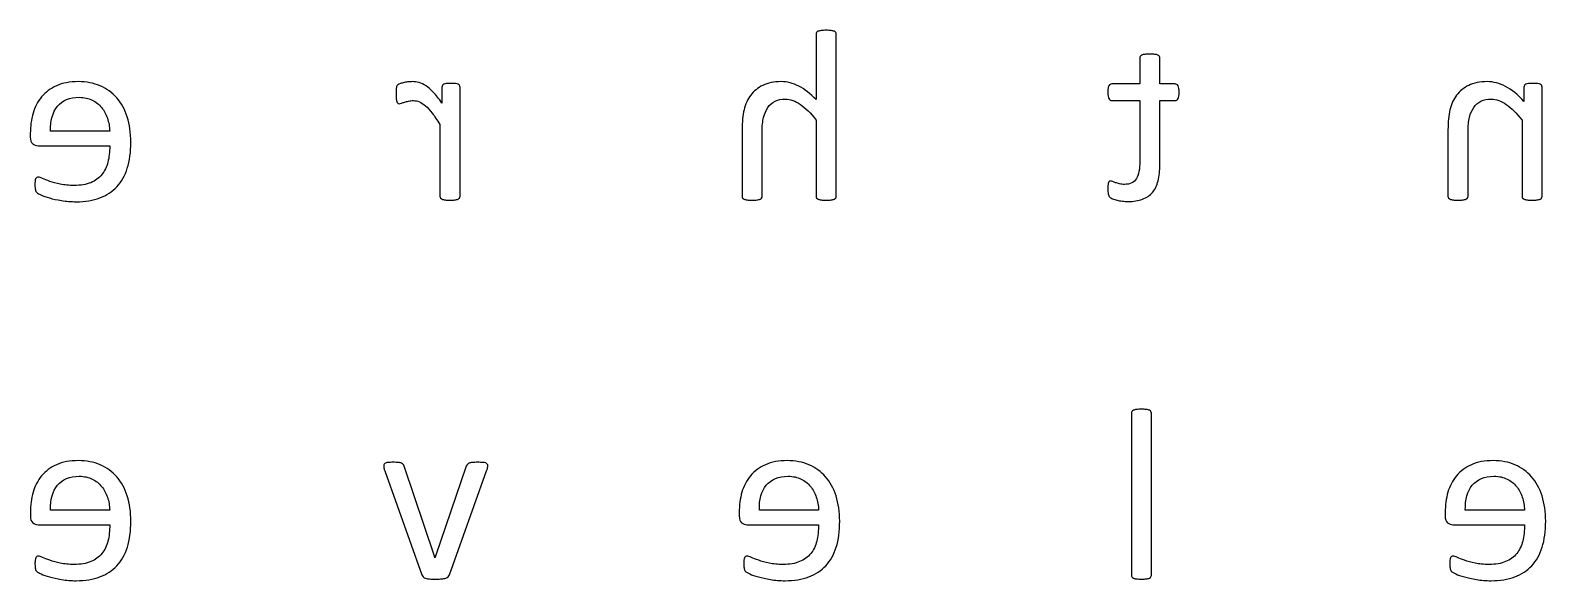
# Model space of a CAD drawing. Extents: x 4 to 604, y -23 to 293.
# Drawn here: x 379.1 to 443.4, y 131.6 to 155 of the extents above; entities that cross this region are included whole.
import ezdxf

# ---------------------------------------------------------------- set-up
doc = ezdxf.new("R2010")
doc.units = 0
doc.layers.add('Layer_1', color=7, linetype='CONTINUOUS')

msp = doc.modelspace()

# ---------------------------------------------------------------- linework, layer by layer
at = {"layer": 'Layer_1', "color": 1}
for p, q in [((412.441672, 154.800462), (412.441672, 152.021055)), ((413.292318, 147.911251), (413.292318, 154.800462)), ((426.187221, 153.789759), (426.187221, 152.686245)), ((427.037895, 152.686245), (427.037895, 153.789759)), ((396.549033, 152.552186), (396.549033, 151.876673)), ((397.317299, 147.911253), (397.317299, 152.552186)), ((426.187221, 152.686245), (424.996271, 152.686245)), ((427.682321, 152.686245), (427.037895, 152.686245)), ((442.502149, 152.552183), (442.502149, 151.93855)), ((443.270414, 147.911251), (443.270414, 152.552183)), ((394.604974, 152.247951), (394.605566, 152.247945)), ((424.996158, 151.979806), (426.187108, 151.979806)), ((426.187108, 151.979806), (426.187108, 149.391196)), ((427.03798, 149.267438), (427.03798, 151.979806)), ((427.03798, 151.979806), (427.687571, 151.979806)), ((382.44066, 150.685498), (379.924733, 150.685498)), ((396.466624, 150.963958), (396.466624, 147.911253)), ((409.296785, 150.737066), (409.296785, 147.911251)), ((410.147431, 147.911251), (410.147431, 150.628777)), ((412.441672, 151.154746), (412.441672, 147.911251)), ((439.274797, 150.742222), (439.27491, 147.911251)), ((440.125527, 147.911251), (440.125527, 150.628777)), ((442.41974, 151.154746), (442.41974, 147.911251)), ((379.069036, 150.587536), (379.068923, 150.432827)), ((379.398897, 150.06155), (382.44066, 150.06155)), ((424.82595, 148.251568), (424.826261, 148.251585)), ((425.828262, 138.705263), (425.828262, 131.816055)), ((426.678908, 131.816055), (426.678908, 138.705263)), ((394.079053, 136.467275), (394.078545, 136.467303)), ((396.239238, 132.625635), (394.945221, 136.451826)), ((397.584902, 136.451826), (396.275362, 132.625635)), ((394.120031, 136.250726), (395.70279, 131.841839)), ((396.867944, 131.841831), (398.445567, 136.250717)), ((382.442268, 134.590302), (379.92637, 134.590302)), ((412.545276, 134.590302), (410.02935, 134.590302)), ((442.526561, 134.590302), (440.010663, 134.590302)), ((379.070616, 134.492343), (379.070531, 134.337629)), ((379.400506, 133.966354), (382.442268, 133.966354)), ((409.173624, 134.492343), (409.173539, 134.337629)), ((409.503485, 133.966354), (412.545276, 133.966354)), ((439.154909, 134.492343), (439.154824, 134.337629)), ((439.484798, 133.966354), (442.526561, 133.966354)), ((396.25476, 132.563752), (396.239238, 132.625635)), ((396.275362, 132.625635), (396.25476, 132.563752))]:
    msp.add_line(p, q, dxfattribs=at)
for points in [[(412.462274, 154.872651), (412.448446, 154.852021), (412.441672, 154.827956), (412.441672, 154.800462)], [(412.529274, 154.924219), (412.498342, 154.910475), (412.47599, 154.893273), (412.462274, 154.872651)], [(412.658165, 154.955159), (412.60316, 154.948273), (412.560206, 154.937972), (412.529274, 154.924219)], [(412.869549, 154.96546), (412.783613, 154.965452), (412.71317, 154.962017), (412.658165, 154.955159)], [(413.075741, 154.955159), (413.020792, 154.962017), (412.952043, 154.96546), (412.869549, 154.96546)], [(413.207228, 154.924219), (413.174575, 154.937963), (413.130746, 154.948264), (413.075741, 154.955159)], [(413.274256, 154.872651), (413.26212, 154.893282), (413.239881, 154.910463), (413.207228, 154.924219)], [(413.292318, 154.800462), (413.292318, 154.82795), (413.286392, 154.852018), (413.274256, 154.872651)], [(426.207823, 153.856792), (426.193994, 153.836162), (426.187221, 153.813813), (426.187221, 153.789759)], [(426.274851, 153.910937), (426.243891, 153.895471), (426.221567, 153.877414), (426.207823, 153.856792)], [(426.403742, 153.944453), (426.348737, 153.937567), (426.305782, 153.926391), (426.274851, 153.910937)], [(426.615126, 153.954754), (426.52919, 153.954749), (426.458747, 153.951311), (426.403742, 153.944453)], [(426.821318, 153.944453), (426.766341, 153.951311), (426.69762, 153.954754), (426.615126, 153.954754)], [(426.952805, 153.910937), (426.920152, 153.926402), (426.876323, 153.937578), (426.821318, 153.944453)], [(427.019833, 153.856792), (427.007697, 153.877423), (426.985458, 153.89546), (426.952805, 153.910937)], [(427.037895, 153.789759), (427.037895, 153.813804), (427.031968, 153.836159), (427.019833, 153.856792)], [(380.18006, 152.608921), (379.924, 152.492033), (379.71349, 152.334759), (379.548503, 152.137094)], [(381.110631, 152.784246), (380.74631, 152.784243), (380.43612, 152.725801), (380.18006, 152.608921)], [(382.03347, 152.606342), (381.7585, 152.724943), (381.450878, 152.784243), (381.110631, 152.784246)], [(382.737219, 152.095841), (382.542994, 152.317569), (382.308439, 152.487738), (382.03347, 152.606342)], [(394.618238, 152.541877), (394.613158, 152.517803), (394.609772, 152.482573), (394.607796, 152.436167)], [(394.6363, 152.601177), (394.629527, 152.585711), (394.623318, 152.565939), (394.618238, 152.541877)], [(394.677561, 152.650168), (394.656959, 152.632981), (394.643187, 152.616646), (394.6363, 152.601177)], [(394.783254, 152.701733), (394.733413, 152.684546), (394.698192, 152.66735), (394.677561, 152.650168)], [(394.950809, 152.748142), (394.888946, 152.734397), (394.833094, 152.718915), (394.783254, 152.701733)], [(395.128665, 152.776502), (395.071967, 152.771337), (395.012672, 152.761883), (394.950809, 152.748142)], [(395.280755, 152.784235), (395.236079, 152.784232), (395.185392, 152.781695), (395.128665, 152.776502)], [(395.577201, 152.745559), (395.479242, 152.771326), (395.380464, 152.784232), (395.280755, 152.784235)], [(395.873647, 152.606331), (395.773966, 152.673364), (395.675189, 152.719773), (395.577201, 152.745559)], [(396.190724, 152.330453), (396.07902, 152.447335), (395.973328, 152.539291), (395.873647, 152.606331)], [(396.567096, 152.621802), (396.55496, 152.602893), (396.549033, 152.579683), (396.549033, 152.552186)], [(396.62639, 152.67337), (396.599015, 152.657904), (396.579118, 152.640705), (396.567096, 152.621802)], [(396.742412, 152.70431), (396.692572, 152.699145), (396.653879, 152.688844), (396.62639, 152.67337)], [(396.93057, 152.712043), (396.854962, 152.712037), (396.792252, 152.709503), (396.742412, 152.70431)], [(397.121324, 152.70431), (397.073233, 152.709446), (397.00962, 152.712043), (396.93057, 152.712043)], [(397.239913, 152.67337), (397.208982, 152.688835), (397.169442, 152.699137), (397.121324, 152.70431)], [(397.301776, 152.621802), (397.291334, 152.640711), (397.270845, 152.657893), (397.239913, 152.67337)], [(397.317299, 152.552186), (397.317299, 152.579675), (397.312219, 152.60289), (397.301776, 152.621802)], [(410.175795, 152.626955), (409.96441, 152.522099), (409.793412, 152.382012), (409.662828, 152.206693)], [(410.956873, 152.784232), (410.647529, 152.784229), (410.387179, 152.731804), (410.175795, 152.626955)], [(411.704395, 152.596015), (411.456942, 152.721489), (411.207768, 152.784229), (410.956873, 152.784232)], [(412.441672, 152.021055), (412.197606, 152.278882), (411.951876, 152.470534), (411.704395, 152.596015)], [(424.869949, 152.606331), (424.854426, 152.577106), (424.84342, 152.540152), (424.836449, 152.495465)], [(424.924079, 152.668211), (424.903477, 152.656188), (424.885414, 152.635546), (424.869949, 152.606331)], [(424.996271, 152.686245), (424.968896, 152.686239), (424.944709, 152.680233), (424.924079, 152.668211)], [(427.75711, 152.668211), (427.734815, 152.680233), (427.709838, 152.686245), (427.682321, 152.686245)], [(427.81124, 152.606331), (427.797412, 152.635546), (427.779434, 152.656174), (427.75711, 152.668211)], [(427.84474, 152.495465), (427.836274, 152.540152), (427.824985, 152.577106), (427.81124, 152.606331)], [(440.153806, 152.626955), (439.942422, 152.522099), (439.771451, 152.382012), (439.640811, 152.206693)], [(440.934884, 152.784232), (440.62554, 152.784229), (440.36519, 152.731804), (440.153806, 152.626955)], [(441.721099, 152.580547), (441.461596, 152.716332), (441.199524, 152.784229), (440.934884, 152.784232)], [(442.502149, 151.93855), (442.240952, 152.230755), (441.980602, 152.444753), (441.721099, 152.580547)], [(442.520211, 152.621799), (442.508076, 152.60289), (442.502149, 152.57968), (442.502149, 152.552183)], [(442.579506, 152.673367), (442.55213, 152.657901), (442.532234, 152.640702), (442.520211, 152.621799)], [(442.695499, 152.704307), (442.645659, 152.699142), (442.606994, 152.688841), (442.579506, 152.673367)], [(442.883685, 152.71204), (442.80805, 152.712034), (442.745312, 152.7095), (442.695499, 152.704307)], [(443.074411, 152.704307), (443.026292, 152.709443), (442.962736, 152.71204), (442.883685, 152.71204)], [(443.193001, 152.673367), (443.162069, 152.688833), (443.122558, 152.699134), (443.074411, 152.704307)], [(443.254892, 152.621799), (443.24445, 152.640708), (443.22396, 152.65789), (443.193001, 152.673367)], [(443.270414, 152.552183), (443.270414, 152.579672), (443.265334, 152.602887), (443.254892, 152.621799)], [(379.548503, 152.137094), (379.383544, 151.93942), (379.262358, 151.707374), (379.185029, 151.440953)], [(380.22118, 151.737442), (380.429121, 151.991831), (380.737618, 152.119029), (381.146586, 152.119032)], [(381.146586, 152.119032), (381.356277, 152.119029), (381.540145, 152.079492), (381.698246, 152.00043)], [(381.698246, 152.00043), (381.856347, 151.921357), (381.988681, 151.816506), (382.09522, 151.685877)], [(383.183158, 151.286256), (383.080034, 151.604241), (382.931388, 151.874102), (382.737219, 152.095841)], [(394.607796, 152.436167), (394.604974, 152.389756), (394.604974, 152.327015), (394.604974, 152.247951)], [(394.605566, 152.247945), (394.605566, 152.172312), (394.608389, 152.108716), (394.610646, 152.057154)], [(394.610646, 152.057154), (394.614033, 152.005584), (394.621089, 151.965187), (394.631249, 151.935971)], [(394.631249, 151.935971), (394.641409, 151.906747), (394.654391, 151.8844), (394.669913, 151.868938)], [(394.8349, 151.868938), (394.874411, 151.884403), (394.919087, 151.899872), (394.968928, 151.915346)], [(394.968928, 151.915346), (395.018796, 151.930812), (395.074648, 151.945423), (395.136483, 151.959175)], [(395.136483, 151.959175), (395.198346, 151.972919), (395.265374, 151.979806), (395.337566, 151.979806)], [(395.337566, 151.979806), (395.423475, 151.979803), (395.50769, 151.962618), (395.590183, 151.928241)], [(395.590183, 151.928241), (395.672677, 151.893861), (395.75946, 151.837137), (395.850533, 151.758072)], [(396.549033, 151.876673), (396.421864, 152.062308), (396.302428, 152.213568), (396.190724, 152.330453)], [(409.662828, 152.206693), (409.532215, 152.031365), (409.438546, 151.825961), (409.381847, 151.59048)], [(410.389747, 151.685877), (410.468798, 151.802756), (410.571047, 151.892139), (410.696495, 151.954022)], [(410.696495, 151.954022), (410.821942, 152.015893), (410.967174, 152.046833), (411.132133, 152.046839)], [(411.132133, 152.046839), (411.345267, 152.046833), (411.558345, 151.971206), (411.771423, 151.819949)], [(424.836449, 152.495465), (424.829676, 152.450772), (424.826007, 152.395767), (424.826007, 152.330453)], [(424.826007, 152.330453), (424.826007, 152.206693), (424.841529, 152.117313), (424.872404, 152.062313)], [(424.872404, 152.062313), (424.903364, 152.007305), (424.944596, 151.979803), (424.996158, 151.979806)], [(427.687571, 151.979806), (427.739133, 151.979803), (427.780394, 152.007294), (427.811325, 152.062313)], [(427.811325, 152.062313), (427.842257, 152.117313), (427.857722, 152.206693), (427.857722, 152.330453)], [(427.857722, 152.330453), (427.857722, 152.395767), (427.853489, 152.450772), (427.84474, 152.495465)], [(439.640811, 152.206693), (439.510226, 152.031365), (439.416557, 151.825961), (439.35983, 151.59048)], [(440.367815, 151.685877), (440.446894, 151.802756), (440.549115, 151.892139), (440.674591, 151.954022)], [(440.674591, 151.954022), (440.80001, 152.015893), (440.945242, 152.046833), (441.110201, 152.046839)], [(441.110201, 152.046839), (441.323307, 152.046833), (441.536413, 151.971206), (441.749519, 151.819949)], [(379.185029, 151.440953), (379.1077, 151.174527), (379.069036, 150.890055), (379.069036, 150.587536)], [(379.924733, 150.685498), (379.914291, 151.1324), (380.013238, 151.483047), (380.22118, 151.737442)], [(382.09522, 151.685877), (382.201787, 151.555242), (382.284252, 151.403118), (382.3427, 151.229518)], [(383.337844, 150.211108), (383.337844, 150.609879), (383.286282, 150.968262), (383.183158, 151.286256)], [(394.669913, 151.868938), (394.685435, 151.853472), (394.706856, 151.845739), (394.734373, 151.845739)], [(394.734373, 151.845739), (394.761748, 151.845736), (394.795389, 151.853472), (394.8349, 151.868938)], [(395.850533, 151.758072), (395.941635, 151.679002), (396.036998, 151.574148), (396.136678, 151.443521)], [(396.136678, 151.443521), (396.236331, 151.312884), (396.346341, 151.153027), (396.466624, 150.963958)], [(409.381847, 151.59048), (409.325149, 151.354994), (409.296785, 151.07052), (409.296785, 150.737066)], [(410.147431, 150.628777), (410.147431, 150.893479), (410.168034, 151.106619), (410.209323, 151.268191)], [(410.209323, 151.268191), (410.250527, 151.429763), (410.310697, 151.568989), (410.389747, 151.685877)], [(411.771423, 151.819949), (411.984529, 151.668687), (412.207936, 151.446953), (412.441672, 151.154746)], [(439.35983, 151.59048), (439.30316, 151.354994), (439.274797, 151.072238), (439.274797, 150.742222)], [(440.125527, 150.628777), (440.125527, 150.893479), (440.14613, 151.106619), (440.187362, 151.268191)], [(440.187362, 151.268191), (440.228623, 151.429763), (440.288765, 151.568989), (440.367815, 151.685877)], [(441.749519, 151.819949), (441.962596, 151.668687), (442.186004, 151.446953), (442.41974, 151.154746)], [(382.3427, 151.229518), (382.40112, 151.055912), (382.433774, 150.87457), (382.44066, 150.685498)], [(379.068923, 150.432827), (379.068923, 150.298752), (379.102451, 150.203352), (379.16945, 150.146634)], [(379.16945, 150.146634), (379.236478, 150.089907), (379.31296, 150.061547), (379.398897, 150.06155)], [(382.44066, 150.06155), (382.44066, 149.803717), (382.414978, 149.571671), (382.363303, 149.365412)], [(383.188323, 149.107593), (383.288004, 149.423866), (383.337844, 149.7917), (383.337844, 150.211108)], [(382.363303, 149.365412), (382.311769, 149.159144), (382.22586, 148.982103), (382.105549, 148.834281)], [(426.187108, 149.391196), (426.187108, 149.071486), (426.139836, 148.829986), (426.04532, 148.666695)], [(379.339602, 148.707958), (379.320693, 148.695936), (379.306074, 148.677876), (379.295773, 148.653814)], [(379.404033, 148.725992), (379.380044, 148.725992), (379.358511, 148.719981), (379.339602, 148.707958)], [(379.587054, 148.671848), (379.506282, 148.707944), (379.445266, 148.725992), (379.404033, 148.725992)], [(379.896398, 148.550667), (379.770922, 148.595357), (379.667826, 148.635749), (379.587054, 148.671848)], [(382.105549, 148.834281), (381.985238, 148.686456), (381.828858, 148.573011), (381.636383, 148.493944)], [(382.744952, 148.318636), (382.940842, 148.528338), (383.088642, 148.791321), (383.188323, 149.107593)], [(426.04532, 148.666695), (425.950775, 148.503401), (425.781526, 148.421757), (425.537489, 148.421757)], [(426.963219, 148.568718), (427.013088, 148.766387), (427.03798, 148.999293), (427.03798, 149.267438)], [(379.272631, 148.553261), (379.267551, 148.510287), (379.265011, 148.457861), (379.265011, 148.395984)], [(379.265011, 148.395984), (379.265039, 148.351292), (379.267833, 148.312619), (379.270091, 148.279963)], [(379.270091, 148.279963), (379.273477, 148.247304), (379.277711, 148.218083), (379.283073, 148.192299)], [(379.295773, 148.653814), (379.285331, 148.62974), (379.277711, 148.596232), (379.272631, 148.553261)], [(379.283073, 148.192299), (379.288153, 148.166532), (379.296902, 148.143311), (379.308755, 148.122686)], [(379.308755, 148.122686), (379.320891, 148.102055), (379.336413, 148.082291), (379.355181, 148.063385)], [(379.355181, 148.063385), (379.37409, 148.044476), (379.429941, 148.013536), (379.522708, 147.970565)], [(380.342338, 148.429487), (380.170492, 148.465583), (380.021818, 148.505978), (379.896398, 148.550667)], [(380.930065, 148.375342), (380.710101, 148.375342), (380.514211, 148.393376), (380.342338, 148.429487)], [(381.636383, 148.493944), (381.443907, 148.414879), (381.208478, 148.375342), (380.930065, 148.375342)], [(382.020572, 147.844228), (382.307564, 147.950798), (382.549033, 148.108936), (382.744952, 148.318636)], [(424.836392, 148.406266), (424.829619, 148.365013), (424.82595, 148.313448), (424.82595, 148.251568)], [(424.826261, 148.251585), (424.826261, 148.15189), (424.833034, 148.072823), (424.846863, 148.01438)], [(424.859535, 148.504242), (424.850786, 148.480168), (424.843166, 148.447518), (424.836392, 148.406266)], [(424.895631, 148.55323), (424.880109, 148.54465), (424.867973, 148.52831), (424.859535, 148.504242)], [(424.944596, 148.566128), (424.927381, 148.566125), (424.911097, 148.561838), (424.895631, 148.55323)], [(425.037419, 148.542929), (425.003045, 148.558395), (424.972113, 148.566128), (424.944596, 148.566128)], [(425.161117, 148.493941), (425.112998, 148.511128), (425.071766, 148.52746), (425.037419, 148.542929)], [(425.326133, 148.444955), (425.264241, 148.460421), (425.209264, 148.476753), (425.161117, 148.493941)], [(425.537489, 148.421757), (425.458438, 148.421757), (425.387968, 148.42949), (425.326133, 148.444955)], [(426.300731, 147.790073), (426.472576, 147.853672), (426.613518, 147.949926), (426.7235, 148.078843)], [(426.7235, 148.078843), (426.833482, 148.207756), (426.913379, 148.37105), (426.963219, 148.568718)], [(379.522708, 147.970565), (379.615531, 147.927594), (379.735814, 147.885484), (379.883614, 147.844228)], [(379.883614, 147.844228), (380.031385, 147.802976), (380.202412, 147.766019), (380.396581, 147.73336)], [(380.396581, 147.73336), (380.590778, 147.700704), (380.797872, 147.684375), (381.017836, 147.684375)], [(381.017836, 147.684375), (381.399344, 147.684375), (381.73358, 147.737659), (382.020572, 147.844228)], [(396.466624, 147.911253), (396.466624, 147.883765), (396.473398, 147.860547), (396.487227, 147.841638)], [(396.487227, 147.841638), (396.501056, 147.822729), (396.523295, 147.806402), (396.554226, 147.79265)], [(396.554226, 147.79265), (396.585158, 147.778905), (396.62814, 147.768604), (396.683145, 147.761712)], [(396.683145, 147.761712), (396.738122, 147.754826), (396.808565, 147.751411), (396.894502, 147.751411)], [(396.894502, 147.751411), (396.976995, 147.751411), (397.045744, 147.754854), (397.100721, 147.761712)], [(397.100721, 147.761712), (397.155726, 147.768599), (397.199556, 147.7789), (397.232209, 147.79265)], [(397.232209, 147.79265), (397.264862, 147.806394), (397.287186, 147.822732), (397.299236, 147.841638)], [(397.299236, 147.841638), (397.311372, 147.860547), (397.317299, 147.883754), (397.317299, 147.911253)], [(409.296785, 147.911251), (409.296785, 147.883762), (409.303559, 147.860544), (409.317388, 147.841635)], [(409.317388, 147.841635), (409.331216, 147.822726), (409.353484, 147.806399), (409.384415, 147.792647)], [(409.384415, 147.792647), (409.415347, 147.778903), (409.458301, 147.768601), (409.513306, 147.76171)], [(409.513306, 147.76171), (409.568311, 147.754823), (409.637061, 147.751408), (409.719526, 147.751408)], [(409.719526, 147.751408), (409.805463, 147.751408), (409.875905, 147.754852), (409.93091, 147.76171)], [(409.93091, 147.76171), (409.985887, 147.768596), (410.028842, 147.778897), (410.059773, 147.792647)], [(410.059773, 147.792647), (410.090733, 147.806391), (410.113057, 147.822729), (410.126829, 147.841635)], [(410.126829, 147.841635), (410.140658, 147.860544), (410.147431, 147.883751), (410.147431, 147.911251)], [(412.441672, 147.911251), (412.441672, 147.883762), (412.448446, 147.860544), (412.462274, 147.841635)], [(412.462274, 147.841635), (412.476103, 147.822726), (412.498342, 147.806399), (412.529274, 147.792647)], [(412.529274, 147.792647), (412.560206, 147.778903), (412.60316, 147.768601), (412.658165, 147.76171)], [(412.658165, 147.76171), (412.71317, 147.754823), (412.783613, 147.751408), (412.869549, 147.751408)], [(412.869549, 147.751408), (412.952043, 147.751408), (413.020792, 147.754852), (413.075741, 147.76171)], [(413.075741, 147.76171), (413.130746, 147.768596), (413.174575, 147.778897), (413.207228, 147.792647)], [(413.207228, 147.792647), (413.239881, 147.806391), (413.262233, 147.822729), (413.274256, 147.841635)], [(413.274256, 147.841635), (413.286392, 147.860544), (413.292318, 147.883751), (413.292318, 147.911251)], [(424.846863, 148.01438), (424.860692, 147.955941), (424.881238, 147.912969), (424.908726, 147.88547)], [(424.908726, 147.88547), (424.936384, 147.857981), (424.977475, 147.832183), (425.03248, 147.808118)], [(425.03248, 147.808118), (425.087457, 147.784045), (425.150195, 147.764286), (425.220638, 147.748818)], [(425.220638, 147.748818), (425.291109, 147.733352), (425.365841, 147.720457), (425.44492, 147.710142)], [(425.44492, 147.710142), (425.52397, 147.699841), (425.603021, 147.694676), (425.682071, 147.694676)], [(425.682071, 147.694676), (425.922638, 147.694676), (426.128886, 147.726474), (426.300731, 147.790073)], [(439.27491, 147.911251), (439.27491, 147.883762), (439.281683, 147.860544), (439.295512, 147.841635)], [(439.295512, 147.841635), (439.309341, 147.822726), (439.331608, 147.806399), (439.362511, 147.792647)], [(439.362511, 147.792647), (439.393443, 147.778903), (439.436397, 147.768601), (439.491402, 147.76171)], [(439.491402, 147.76171), (439.546407, 147.754823), (439.615157, 147.751408), (439.697622, 147.751408)], [(439.697622, 147.751408), (439.783559, 147.751408), (439.85403, 147.754852), (439.908978, 147.76171)], [(439.908978, 147.76171), (439.963983, 147.768596), (440.006966, 147.778897), (440.037897, 147.792647)], [(440.037897, 147.792647), (440.068829, 147.806391), (440.091181, 147.822729), (440.104925, 147.841635)], [(440.104925, 147.841635), (440.118754, 147.860544), (440.125527, 147.883751), (440.125527, 147.911251)], [(442.41974, 147.911251), (442.41974, 147.883762), (442.426513, 147.860544), (442.440342, 147.841635)], [(442.440342, 147.841635), (442.454171, 147.822726), (442.476438, 147.806399), (442.50737, 147.792647)], [(442.50737, 147.792647), (442.538302, 147.778903), (442.581284, 147.768601), (442.636261, 147.76171)], [(442.636261, 147.76171), (442.691266, 147.754823), (442.761709, 147.751408), (442.847645, 147.751408)], [(442.847645, 147.751408), (442.930139, 147.751408), (442.99886, 147.754852), (443.053865, 147.76171)], [(443.053865, 147.76171), (443.108842, 147.768596), (443.152671, 147.778897), (443.185324, 147.792647)], [(443.185324, 147.792647), (443.217977, 147.806391), (443.240329, 147.822729), (443.252352, 147.841635)], [(443.252352, 147.841635), (443.264488, 147.860544), (443.270414, 147.883751), (443.270414, 147.911251)], [(425.848865, 138.777456), (425.835036, 138.756825), (425.828262, 138.73276), (425.828262, 138.705263)], [(425.915864, 138.829021), (425.884961, 138.815276), (425.862609, 138.798075), (425.848865, 138.777456)], [(426.044755, 138.859961), (425.989778, 138.853074), (425.946796, 138.842773), (425.915864, 138.829021)], [(426.25614, 138.870262), (426.170231, 138.870256), (426.09976, 138.866819), (426.044755, 138.859961)], [(426.462388, 138.859961), (426.407382, 138.866819), (426.338633, 138.870262), (426.25614, 138.870262)], [(426.593818, 138.829021), (426.561165, 138.842765), (426.517336, 138.853066), (426.462388, 138.859961)], [(426.660846, 138.777456), (426.648711, 138.798086), (426.626472, 138.815265), (426.593818, 138.829021)], [(426.678908, 138.705263), (426.678908, 138.732752), (426.672982, 138.756825), (426.660846, 138.777456)], [(380.18164, 136.513729), (379.925608, 136.396841), (379.71507, 136.239567), (379.550083, 136.041901)], [(381.11224, 136.689054), (380.747891, 136.689048), (380.4377, 136.630608), (380.18164, 136.513729)], [(382.03505, 136.511149), (381.760109, 136.629747), (381.452487, 136.689048), (381.11224, 136.689054)], [(382.738799, 136.000646), (382.544602, 136.222377), (382.310019, 136.392543), (382.03505, 136.511149)], [(394.078545, 136.467303), (394.078545, 136.453559), (394.078545, 136.438937), (394.081367, 136.423471)], [(394.097115, 136.536888), (394.084979, 136.517979), (394.079053, 136.494772), (394.079053, 136.467275)], [(394.159006, 136.585876), (394.129768, 136.572132), (394.109166, 136.555791), (394.097115, 136.536888)], [(394.280136, 136.611671), (394.228602, 136.608228), (394.188216, 136.599648), (394.159006, 136.585876)], [(394.476055, 136.616836), (394.397004, 136.616833), (394.331698, 136.615142), (394.280136, 136.611671)], [(394.700337, 136.609103), (394.64361, 136.614239), (394.568849, 136.616836), (394.476055, 136.616836)], [(394.834392, 136.580742), (394.801739, 136.594487), (394.757035, 136.603941), (394.700337, 136.609103)], [(394.909125, 136.529175), (394.891909, 136.549805), (394.867017, 136.566984), (394.834392, 136.580742)], [(394.945221, 136.451826), (394.938448, 136.482761), (394.926312, 136.508544), (394.909125, 136.529175)], [(397.628731, 136.529175), (397.613209, 136.508544), (397.598646, 136.482761), (397.584902, 136.451826)], [(397.700867, 136.580742), (397.668214, 136.566998), (397.644168, 136.549797), (397.628731, 136.529175)], [(397.840087, 136.609103), (397.779946, 136.603938), (397.733548, 136.594484), (397.700867, 136.580742)], [(398.079835, 136.616836), (397.980126, 136.616833), (397.900257, 136.614296), (397.840087, 136.609103)], [(398.278294, 136.611671), (398.22501, 136.615114), (398.158885, 136.616808), (398.079835, 136.616836)], [(398.407213, 136.588472), (398.37456, 136.600495), (398.331577, 136.608228), (398.278294, 136.611671)], [(398.47678, 136.539484), (398.462952, 136.560115), (398.439866, 136.576439), (398.407213, 136.588472)], [(398.497383, 136.467295), (398.497383, 136.494783), (398.490609, 136.518857), (398.47678, 136.539484)], [(398.49456, 136.428622), (398.497383, 136.444088), (398.497383, 136.456977), (398.497383, 136.467295)], [(410.284648, 136.513729), (410.028588, 136.396841), (409.818078, 136.239567), (409.653091, 136.041901)], [(411.215219, 136.689054), (410.850898, 136.689048), (410.540708, 136.630608), (410.284648, 136.513729)], [(412.138086, 136.511149), (411.863117, 136.629747), (411.555494, 136.689048), (411.215219, 136.689054)], [(412.841807, 136.000646), (412.64761, 136.222377), (412.413027, 136.392543), (412.138086, 136.511149)], [(440.265933, 136.513729), (440.009873, 136.396841), (439.799363, 136.239567), (439.634376, 136.041901)], [(441.196532, 136.689054), (440.832184, 136.689048), (440.521993, 136.630608), (440.265933, 136.513729)], [(442.119371, 136.511149), (441.844402, 136.629747), (441.536808, 136.689048), (441.196532, 136.689054)], [(442.823092, 136.000646), (442.628923, 136.222377), (442.39434, 136.392543), (442.119371, 136.511149)], [(379.550083, 136.041901), (379.385124, 135.844227), (379.263966, 135.612178), (379.186609, 135.345761)], [(380.222816, 135.642246), (380.430758, 135.896636), (380.739227, 136.02383), (381.148223, 136.023836)], [(381.148223, 136.023836), (381.357886, 136.02383), (381.541782, 135.984297), (381.699855, 135.905235)], [(381.699855, 135.905235), (381.857984, 135.826162), (381.99029, 135.721311), (382.096857, 135.590681)], [(383.184739, 135.19106), (383.081643, 135.509049), (382.932996, 135.77891), (382.738799, 136.000646)], [(394.081367, 136.423471), (394.084189, 136.408005), (394.0856, 136.391668), (394.088987, 136.374486)], [(394.088987, 136.374486), (394.092374, 136.357299), (394.096607, 136.338381), (394.101969, 136.317762)], [(394.101969, 136.317762), (394.107049, 136.297132), (394.113258, 136.274785), (394.120031, 136.250726)], [(398.445567, 136.250717), (398.459396, 136.291967), (398.470402, 136.32806), (398.479038, 136.359006)], [(398.479038, 136.359006), (398.487787, 136.38994), (398.492867, 136.413145), (398.49456, 136.428622)], [(409.653091, 136.041901), (409.488104, 135.844227), (409.366974, 135.612178), (409.289617, 135.345761)], [(410.325796, 135.642246), (410.533737, 135.896636), (410.842206, 136.02383), (411.251231, 136.023836)], [(411.251231, 136.023836), (411.460894, 136.02383), (411.644761, 135.984297), (411.802862, 135.905235)], [(411.802862, 135.905235), (411.960963, 135.826162), (412.093297, 135.721311), (412.199836, 135.590681)], [(413.287774, 135.19106), (413.18465, 135.509049), (413.035976, 135.77891), (412.841807, 136.000646)], [(439.634376, 136.041901), (439.469417, 135.844227), (439.348231, 135.612178), (439.27093, 135.345761)], [(440.307109, 135.642246), (440.515022, 135.896636), (440.823519, 136.02383), (441.232516, 136.023836)], [(441.232516, 136.023836), (441.442179, 136.02383), (441.626046, 135.984297), (441.784176, 135.905235)], [(441.784176, 135.905235), (441.942276, 135.826162), (442.07461, 135.721311), (442.181121, 135.590681)], [(443.269031, 135.19106), (443.165936, 135.509049), (443.017289, 135.77891), (442.823092, 136.000646)], [(379.186609, 135.345761), (379.109309, 135.079331), (379.070644, 134.79486), (379.070616, 134.492343)], [(379.92637, 134.590302), (379.91621, 135.037204), (380.014847, 135.387851), (380.222816, 135.642246)], [(382.096857, 135.590681), (382.203396, 135.460044), (382.285889, 135.307926), (382.344309, 135.134322)], [(383.339425, 134.115912), (383.339425, 134.514687), (383.287863, 134.873069), (383.184739, 135.19106)], [(409.289617, 135.345761), (409.212288, 135.079331), (409.173624, 134.79486), (409.173624, 134.492343)], [(410.02935, 134.590302), (410.01919, 135.037204), (410.117883, 135.387851), (410.325796, 135.642246)], [(412.199836, 135.590681), (412.306403, 135.460044), (412.388897, 135.307926), (412.447317, 135.134322)], [(413.442432, 134.115912), (413.442432, 134.514687), (413.39087, 134.873069), (413.287774, 135.19106)], [(439.27093, 135.345761), (439.193601, 135.079331), (439.154909, 134.79486), (439.154909, 134.492343)], [(440.010663, 134.590302), (440.000221, 135.037204), (440.099168, 135.387851), (440.307109, 135.642246)], [(442.181121, 135.590681), (442.287688, 135.460044), (442.370182, 135.307926), (442.428602, 135.134322)], [(443.423717, 134.115912), (443.423717, 134.514687), (443.372155, 134.873069), (443.269031, 135.19106)], [(382.344309, 135.134322), (382.402757, 134.960713), (382.43541, 134.779374), (382.442268, 134.590302)], [(412.447317, 135.134322), (412.505737, 134.960713), (412.53839, 134.779374), (412.545276, 134.590302)], [(442.428602, 135.134322), (442.487022, 134.960713), (442.519703, 134.779374), (442.526561, 134.590302)], [(379.070531, 134.337629), (379.07056, 134.203554), (379.104059, 134.10816), (379.171059, 134.051439)], [(379.171059, 134.051439), (379.238087, 133.994715), (379.314569, 133.966354), (379.400506, 133.966354)], [(382.442268, 133.966354), (382.442268, 133.708522), (382.416586, 133.476476), (382.36494, 133.270214)], [(383.189903, 133.012404), (383.289584, 133.32867), (383.339425, 133.696508), (383.339425, 134.115912)], [(409.173539, 134.337629), (409.173539, 134.203554), (409.207039, 134.10816), (409.274066, 134.051439)], [(409.274066, 134.051439), (409.341094, 133.994715), (409.417548, 133.966354), (409.503485, 133.966354)], [(412.545276, 133.966354), (412.545276, 133.708522), (412.519594, 133.476476), (412.467947, 133.270214)], [(413.292911, 133.012404), (413.392592, 133.32867), (413.442432, 133.696508), (413.442432, 134.115912)], [(439.154824, 134.337629), (439.154824, 134.203554), (439.188352, 134.10816), (439.25538, 134.051439)], [(439.25538, 134.051439), (439.322408, 133.994715), (439.398862, 133.966354), (439.484798, 133.966354)], [(442.526561, 133.966354), (442.526561, 133.708522), (442.500879, 133.476476), (442.449232, 133.270214)], [(443.274196, 133.012404), (443.373877, 133.32867), (443.423717, 133.696508), (443.423717, 134.115912)], [(382.36494, 133.270214), (382.313378, 133.063949), (382.227469, 132.886905), (382.107158, 132.739086)], [(412.467947, 133.270214), (412.416385, 133.063949), (412.330448, 132.886905), (412.210137, 132.739086)], [(442.449232, 133.270214), (442.397698, 133.063949), (442.311762, 132.886905), (442.19145, 132.739086)], [(379.341211, 132.612763), (379.322302, 132.60074), (379.307711, 132.582684), (379.297382, 132.558619)], [(379.40567, 132.630797), (379.381681, 132.630794), (379.36012, 132.624786), (379.341211, 132.612763)], [(379.588663, 132.576653), (379.507891, 132.612746), (379.446875, 132.630794), (379.40567, 132.630797)], [(379.898007, 132.455472), (379.772559, 132.500162), (379.669463, 132.540556), (379.588663, 132.576653)], [(382.107158, 132.739086), (381.986846, 132.59126), (381.830467, 132.477816), (381.63802, 132.398751)], [(382.746532, 132.22344), (382.942451, 132.433143), (383.090222, 132.696129), (383.189903, 133.012404)], [(409.44419, 132.612763), (409.425281, 132.60074), (409.41069, 132.582684), (409.400361, 132.558619)], [(409.50865, 132.630797), (409.484661, 132.630794), (409.463099, 132.624786), (409.44419, 132.612763)], [(409.691671, 132.576653), (409.610899, 132.612746), (409.54991, 132.630794), (409.50865, 132.630797)], [(410.000986, 132.455472), (409.875567, 132.500162), (409.772443, 132.540556), (409.691671, 132.576653)], [(412.210137, 132.739086), (412.089882, 132.59126), (411.933475, 132.477816), (411.740999, 132.398751)], [(412.84954, 132.22344), (413.04543, 132.433143), (413.19323, 132.696129), (413.292911, 133.012404)], [(439.425503, 132.612763), (439.406594, 132.60074), (439.391975, 132.582684), (439.381674, 132.558619)], [(439.489935, 132.630797), (439.465946, 132.630794), (439.444412, 132.624786), (439.425503, 132.612763)], [(439.672956, 132.576653), (439.592212, 132.612746), (439.531196, 132.630794), (439.489935, 132.630797)], [(439.9823, 132.455472), (439.856852, 132.500162), (439.753728, 132.540556), (439.672956, 132.576653)], [(442.19145, 132.739086), (442.071167, 132.59126), (441.91476, 132.477816), (441.722312, 132.398751)], [(442.830825, 132.22344), (443.026744, 132.433143), (443.174543, 132.696129), (443.274196, 133.012404)], [(379.274239, 132.458068), (379.269159, 132.415094), (379.266619, 132.362669), (379.266619, 132.300792)], [(379.266619, 132.300792), (379.266619, 132.256102), (379.269442, 132.217426), (379.271699, 132.184767)], [(379.271699, 132.184767), (379.275086, 132.152108), (379.279319, 132.12289), (379.284682, 132.097106)], [(379.297382, 132.558619), (379.287222, 132.534545), (379.279319, 132.501037), (379.274239, 132.458068)], [(379.284682, 132.097106), (379.289762, 132.071311), (379.29851, 132.048118), (379.310364, 132.02749)], [(379.310364, 132.02749), (379.322499, 132.00686), (379.337739, 131.987099), (379.356761, 131.96819)], [(379.356761, 131.96819), (379.37567, 131.949281), (379.431522, 131.918341), (379.524316, 131.875373)], [(380.343946, 132.334291), (380.172101, 132.370388), (380.023455, 132.410779), (379.898007, 132.455472)], [(380.931674, 132.280147), (380.711738, 132.280147), (380.51582, 132.298181), (380.343946, 132.334291)], [(381.63802, 132.398751), (381.445516, 132.319681), (381.210086, 132.280147), (380.931674, 132.280147)], [(382.022181, 131.749033), (382.309172, 131.855603), (382.550614, 132.013741), (382.746532, 132.22344)], [(409.377219, 132.458068), (409.372139, 132.415094), (409.369599, 132.362669), (409.369599, 132.300792)], [(409.369599, 132.300792), (409.369599, 132.256102), (409.372421, 132.217426), (409.374679, 132.184767)], [(409.374679, 132.184767), (409.378065, 132.152108), (409.382299, 132.12289), (409.387661, 132.097106)], [(409.400361, 132.558619), (409.390201, 132.534545), (409.382299, 132.501037), (409.377219, 132.458068)], [(409.387661, 132.097106), (409.392741, 132.071311), (409.40149, 132.048118), (409.413343, 132.02749)], [(409.413343, 132.02749), (409.425479, 132.00686), (409.440719, 131.987099), (409.45974, 131.96819)], [(409.45974, 131.96819), (409.478649, 131.949281), (409.534529, 131.918341), (409.627324, 131.875373)], [(410.446954, 132.334291), (410.275109, 132.370388), (410.126462, 132.410779), (410.000986, 132.455472)], [(411.03471, 132.280147), (410.814718, 132.280147), (410.618799, 132.298181), (410.446954, 132.334291)], [(411.740999, 132.398751), (411.548524, 132.319681), (411.313094, 132.280147), (411.03471, 132.280147)], [(412.125188, 131.749033), (412.41218, 131.855603), (412.653621, 132.013741), (412.84954, 132.22344)], [(439.358532, 132.458068), (439.353452, 132.415094), (439.350912, 132.362669), (439.350912, 132.300792)], [(439.350912, 132.300792), (439.350912, 132.256102), (439.353734, 132.217426), (439.355992, 132.184767)], [(439.355992, 132.184767), (439.359379, 132.152108), (439.363894, 132.12289), (439.368974, 132.097106)], [(439.381674, 132.558619), (439.371514, 132.534545), (439.363612, 132.501037), (439.358532, 132.458068)], [(439.368974, 132.097106), (439.374054, 132.071311), (439.382803, 132.048118), (439.394656, 132.02749)], [(439.394656, 132.02749), (439.406792, 132.00686), (439.422032, 131.987099), (439.441054, 131.96819)], [(439.441054, 131.96819), (439.459963, 131.949281), (439.515814, 131.918341), (439.608609, 131.875373)], [(440.428267, 132.334291), (440.256394, 132.370388), (440.107776, 132.410779), (439.9823, 132.455472)], [(441.015995, 132.280147), (440.796003, 132.280147), (440.600112, 132.298181), (440.428267, 132.334291)], [(441.722312, 132.398751), (441.529837, 132.319681), (441.294407, 132.280147), (441.015995, 132.280147)], [(442.106473, 131.749033), (442.393465, 131.855603), (442.634934, 132.013741), (442.830825, 132.22344)], [(379.524316, 131.875373), (379.617111, 131.832399), (379.737394, 131.790288), (379.885194, 131.749033)], [(379.885194, 131.749033), (380.032994, 131.707783), (380.203992, 131.670829), (380.398161, 131.638168)], [(380.398161, 131.638168), (380.592358, 131.605509), (380.799453, 131.589182), (381.019417, 131.589182)], [(381.019417, 131.589182), (381.400925, 131.589182), (381.735189, 131.642466), (382.022181, 131.749033)], [(395.70279, 131.841839), (395.716619, 131.804021), (395.734596, 131.773081), (395.75692, 131.749016)], [(395.75692, 131.749016), (395.779216, 131.724971), (395.8128, 131.706048), (395.857476, 131.692295)], [(395.857476, 131.692295), (395.902152, 131.678551), (395.95885, 131.669096), (396.0276, 131.663935)], [(396.0276, 131.663935), (396.096349, 131.65877), (396.182286, 131.656202), (396.285353, 131.656202)], [(396.285353, 131.656202), (396.388477, 131.656202), (396.474414, 131.659645), (396.543135, 131.666503)], [(396.543135, 131.666503), (396.611884, 131.673389), (396.667736, 131.68369), (396.710718, 131.697446)], [(396.710718, 131.697446), (396.753673, 131.71119), (396.787201, 131.730104), (396.811218, 131.754167)], [(396.811218, 131.754167), (396.835207, 131.77824), (396.8542, 131.80745), (396.867944, 131.841831)], [(409.627324, 131.875373), (409.720119, 131.832399), (409.840402, 131.790288), (409.988202, 131.749033)], [(409.988202, 131.749033), (410.136001, 131.707783), (410.306972, 131.670829), (410.501197, 131.638168)], [(410.501197, 131.638168), (410.695366, 131.605509), (410.90246, 131.589182), (411.122424, 131.589182)], [(411.122424, 131.589182), (411.503932, 131.589182), (411.838196, 131.642466), (412.125188, 131.749033)], [(425.828262, 131.816055), (425.828262, 131.788567), (425.835036, 131.765348), (425.848865, 131.746439)], [(425.848865, 131.746439), (425.862694, 131.727531), (425.884961, 131.711204), (425.915864, 131.697454)], [(425.915864, 131.697454), (425.946796, 131.68371), (425.989778, 131.673381), (426.044755, 131.666511)], [(426.044755, 131.666511), (426.09976, 131.659625), (426.170231, 131.65621), (426.25614, 131.65621)], [(426.25614, 131.65621), (426.338633, 131.65621), (426.407382, 131.659653), (426.462388, 131.666511)], [(426.462388, 131.666511), (426.517336, 131.673398), (426.561165, 131.683699), (426.593818, 131.697454)], [(426.593818, 131.697454), (426.626472, 131.711198), (426.648824, 131.727533), (426.660846, 131.746439)], [(426.660846, 131.746439), (426.672982, 131.765348), (426.678908, 131.788553), (426.678908, 131.816055)], [(439.608609, 131.875373), (439.701404, 131.832399), (439.821715, 131.790288), (439.969487, 131.749033)], [(439.969487, 131.749033), (440.117286, 131.707783), (440.288285, 131.670829), (440.482454, 131.638168)], [(440.482454, 131.638168), (440.676679, 131.605509), (440.883746, 131.589182), (441.10371, 131.589182)], [(441.10371, 131.589182), (441.485246, 131.589182), (441.819482, 131.642466), (442.106473, 131.749033)]]:
    msp.add_open_spline(points, degree=3, dxfattribs=at)

doc.saveas('drawing.dxf')
